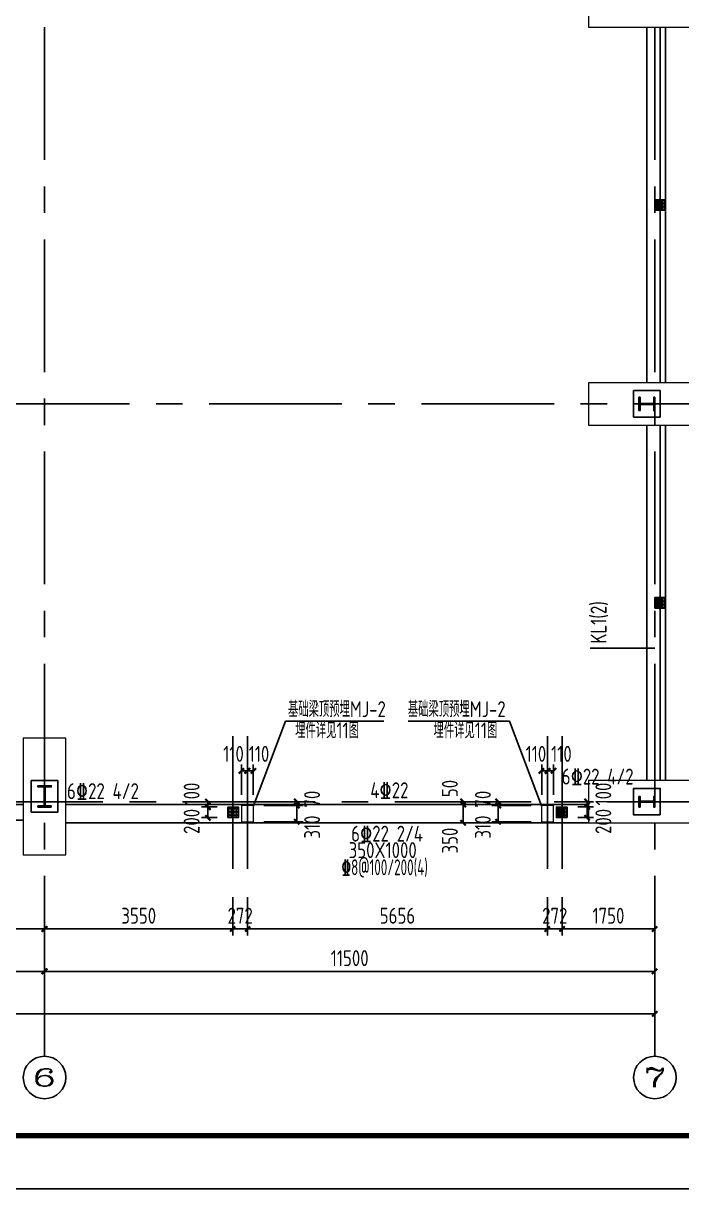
# Model space of a CAD drawing. Header units: millimetres. Extents: x 865490 to 879904, y 39442 to 44891.
# Drawn here: x 869189.2 to 869313.2, y 39450.4 to 39670.1 of the extents above; entities that cross this region are included whole.
import ezdxf
from ezdxf.enums import TextEntityAlignment as Align

# ---------------------------------------------------------------- set-up
doc = ezdxf.new("R2010")
doc.units = ezdxf.units.MM
doc.header["$LTSCALE"] = 1000
doc.header["$MEASUREMENT"] = 0
doc.linetypes.add('CENTER', pattern=[2, 1.25, -0.25, 0.25, -0.25])
doc.linetypes.add('DOTE', pattern=[2.42, 2, -0.2, 0.02, -0.2])
for name, color, linetype in [('AXIS', 3, 'Continuous'), ('AXIS_TEXT', 7, 'Continuous'), ('DIM', 7, 'Continuous'), ('DOTE', 1, 'DOTE'), ('M_Prof', 2, 'Continuous'), ('尺寸标注', 7, 'Continuous'), ('层14', 2, 'Continuous'), ('标注', 7, 'Continuous'), ('梁', 4, 'Continuous'), ('梁集中标注', 2, 'Continuous')]:
    doc.layers.add(name, color=color, linetype=linetype)
doc.layers.add('承台基础', color=23, linetype='Continuous', lineweight=18)
doc.styles.add('_TCH_AXIS', font='COMPLEX', dxfattribs={"bigfont": 'GBCBIG'})
doc.styles.add('COMPLEX', font='COMPLEX')
doc.styles.add('GBHZ', font='gbenor.shx', dxfattribs={"width": 0.9, "bigfont": 'gbcbig.shx'})
doc.dimstyles.new('Y100', dxfattribs={"dimscale": 0, "dimtxt": 3, "dimasz": 0.01, "dimexe": 1.2, "dimexo": 2, "dimgap": 1, "dimtad": 1, "dimdec": 0, "dimlfac": 100, "dimzin": 0, "dimdsep": 46, "dimtxsty": 'GBHZ', "dimblk": 'DX', "dimcen": 0.09, "dimdle": 1, "dimclrd": 7, "dimclre": 7, "dimclrt": 7, "dimadec": 0, "dimazin": 0, "dimtfac": 1, "dimtdec": 0, "dimtix": 1, "dimtmove": 2, "dimatfit": 3, "dimldrblk": 'DX', "dimfxl": 0, "dimtolj": 1, "dimtzin": 0, "dimarcsym": 0})
pattern_1 = [(0, (-657.64333, 1.7724), (0.15625, 0.3125), [0, -0.3125])]
pattern_2 = [(0, (-293.14333, 1.7724), (0.15625, 0.3125), [0, -0.3125])]

# ---------------------------------------------------------------- blocks, each defined once
blk = doc.blocks.new('_AXISO')
blk.add_circle((0, 0), 0.5)
at = {"layer": 'AXIS_TEXT', "style": 'COMPLEX', "width": 1.041667}
blk.add_attdef('A', text='', height=0.56, dxfattribs=at).set_placement((-0.25, -0.28), (0.25, -0.28), align=Align.FIT)
blk = doc.blocks.new('DX')
at = {"color": 0, "linetype": 'ByBlock', "const_width": 40}
blk.add_lwpolyline([(-54, -51), (46, 49)], dxfattribs=at)
blk = doc.blocks.new('*D390')
at = {"layer": 'Defpoints', "color": 0, "transparency": 16777216}
for p in [(869079.16, 39507.36), (869193.16, 39507.36), (869193.16, 39491.36)]:
    blk.add_point(p, dxfattribs=at)
at = {"layer": 'dim', "color": 7, "lineweight": -2, "transparency": 16777216}
for p, q in [((869079.16, 39505.36), (869079.16, 39490.16)), ((869193.16, 39505.36), (869193.16, 39490.16)), ((869079.17, 39491.36), (869193.15, 39491.36))]:
    blk.add_line(p, q, dxfattribs=at)
at = {"layer": 'dim', "color": 7, "lineweight": -2, "transparency": 16777216, "xscale": 0.01, "yscale": 0.01, "zscale": 0.01, "rotation": 180}
blk.add_blockref('DX', (869079.16, 39491.36), dxfattribs=at)
at = {"layer": 'dim', "color": 7, "lineweight": -2, "transparency": 16777216, "xscale": 0.01, "yscale": 0.01, "zscale": 0.01}
blk.add_blockref('DX', (869193.16, 39491.36), dxfattribs=at)
at = {"layer": 'dim', "color": 7, "transparency": 16777216, "insert": (869136.16, 39493.86), "char_height": 3, "attachment_point": 5, "style": 'GBHZ'}
blk.add_mtext('\\A1;11400', dxfattribs=at)
blk = doc.blocks.new('*D391')
at = {"layer": 'Defpoints', "color": 0, "transparency": 16777216}
for p in [(869193.16, 39507.36), (869308.16, 39507.36), (869308.16, 39491.36)]:
    blk.add_point(p, dxfattribs=at)
at = {"layer": 'dim', "color": 7, "lineweight": -2, "transparency": 16777216}
for p, q in [((869193.16, 39505.36), (869193.16, 39490.16)), ((869308.16, 39505.36), (869308.16, 39490.16)), ((869193.17, 39491.36), (869308.15, 39491.36))]:
    blk.add_line(p, q, dxfattribs=at)
at = {"layer": 'dim', "color": 7, "lineweight": -2, "transparency": 16777216, "xscale": 0.01, "yscale": 0.01, "zscale": 0.01, "rotation": 180}
blk.add_blockref('DX', (869193.16, 39491.36), dxfattribs=at)
at = {"layer": 'dim', "color": 7, "lineweight": -2, "transparency": 16777216, "xscale": 0.01, "yscale": 0.01, "zscale": 0.01}
blk.add_blockref('DX', (869308.16, 39491.36), dxfattribs=at)
at = {"layer": 'dim', "color": 7, "transparency": 16777216, "insert": (869250.66, 39493.86), "char_height": 3, "attachment_point": 5, "style": 'GBHZ'}
blk.add_mtext('\\A1;11500', dxfattribs=at)
blk = doc.blocks.new('*D392')
at = {"layer": 'Defpoints', "color": 0, "transparency": 16777216}
for p in [(868838.16, 39507.36), (869308.16, 39507.36), (868838.16, 39483.36)]:
    blk.add_point(p, dxfattribs=at)
at = {"layer": 'dim', "color": 7, "lineweight": -2, "transparency": 16777216}
for p, q in [((868838.16, 39505.36), (868838.16, 39482.16)), ((869308.16, 39505.36), (869308.16, 39482.16)), ((869308.15, 39483.36), (868838.17, 39483.36))]:
    blk.add_line(p, q, dxfattribs=at)
at = {"layer": 'dim', "color": 7, "lineweight": -2, "transparency": 16777216, "xscale": 0.01, "yscale": 0.01, "zscale": 0.01, "rotation": 180}
blk.add_blockref('DX', (868838.16, 39483.36), dxfattribs=at)
at = {"layer": 'dim', "color": 7, "lineweight": -2, "transparency": 16777216, "xscale": 0.01, "yscale": 0.01, "zscale": 0.01}
blk.add_blockref('DX', (869308.16, 39483.36), dxfattribs=at)
at = {"layer": 'dim', "color": 7, "transparency": 16777216, "insert": (869073.16, 39485.86), "char_height": 3, "attachment_point": 5, "style": 'GBHZ'}
blk.add_mtext('\\A1;47000', dxfattribs=at)
blk = doc.blocks.new('*D1233')
at = {"layer": 'Defpoints', "color": 0, "transparency": 16777216}
for p in [(869231.38, 39507.36), (869287.94, 39507.36), (869287.94, 39499.36)]:
    blk.add_point(p, dxfattribs=at)
at = {"layer": '层14', "color": 7, "lineweight": -2, "transparency": 16777216}
for p, q in [((869231.38, 39505.36), (869231.38, 39498.16)), ((869287.94, 39505.36), (869287.94, 39498.16)), ((869231.39, 39499.36), (869287.93, 39499.36))]:
    blk.add_line(p, q, dxfattribs=at)
at = {"layer": '层14', "color": 7, "lineweight": -2, "transparency": 16777216, "xscale": 0.01, "yscale": 0.01, "zscale": 0.01, "rotation": 180}
blk.add_blockref('DX', (869231.38, 39499.36), dxfattribs=at)
at = {"layer": '层14', "color": 7, "lineweight": -2, "transparency": 16777216, "xscale": 0.01, "yscale": 0.01, "zscale": 0.01}
blk.add_blockref('DX', (869287.94, 39499.36), dxfattribs=at)
at = {"layer": '层14', "color": 7, "transparency": 16777216, "insert": (869259.66, 39501.86), "char_height": 3, "attachment_point": 5, "style": 'GBHZ'}
blk.add_mtext('\\A1;5656', dxfattribs=at)
blk = doc.blocks.new('*D1234')
at = {"layer": 'Defpoints', "color": 0, "transparency": 16777216}
for p in [(869155.16, 39507.36), (869193.16, 39507.36), (869155.16, 39499.36)]:
    blk.add_point(p, dxfattribs=at)
at = {"layer": '层14', "color": 7, "lineweight": -2, "transparency": 16777216}
for p, q in [((869155.16, 39505.36), (869155.16, 39498.16)), ((869193.16, 39505.36), (869193.16, 39498.16)), ((869193.15, 39499.36), (869155.17, 39499.36))]:
    blk.add_line(p, q, dxfattribs=at)
at = {"layer": '层14', "color": 7, "lineweight": -2, "transparency": 16777216, "xscale": 0.01, "yscale": 0.01, "zscale": 0.01, "rotation": 180}
blk.add_blockref('DX', (869155.16, 39499.36), dxfattribs=at)
at = {"layer": '层14', "color": 7, "lineweight": -2, "transparency": 16777216, "xscale": 0.01, "yscale": 0.01, "zscale": 0.01}
blk.add_blockref('DX', (869193.16, 39499.36), dxfattribs=at)
at = {"layer": '层14', "color": 7, "transparency": 16777216, "insert": (869174.16, 39501.86), "char_height": 3, "attachment_point": 5, "style": 'GBHZ'}
blk.add_mtext('\\A1;3800', dxfattribs=at)
blk = doc.blocks.new('*D1335')
at = {"layer": 'Defpoints', "color": 0, "transparency": 16777216}
for p in [(869287.94, 39529.17), (869287.94, 39523.36), (869289.04, 39522.66)]:
    blk.add_point(p, dxfattribs=at)
at = {"layer": '标注', "color": 7, "lineweight": -2, "transparency": 16777216}
for p, q in [((869287.94, 39525.36), (869287.94, 39530.37)), ((869289.04, 39524.66), (869289.04, 39530.37)), ((869287.93, 39529.17), (869287.92, 39529.17)), ((869289.04, 39529.17), (869287.94, 39529.17)), ((869289.05, 39529.17), (869289.06, 39529.17))]:
    blk.add_line(p, q, dxfattribs=at)
at = {"layer": '标注', "color": 7, "lineweight": -2, "transparency": 16777216, "xscale": 0.01, "yscale": 0.01, "zscale": 0.01}
blk.add_blockref('DX', (869287.94, 39529.17), dxfattribs=at)
at = {"layer": '标注', "color": 7, "lineweight": -2, "transparency": 16777216, "xscale": 0.01, "yscale": 0.01, "zscale": 0.01, "rotation": 180}
blk.add_blockref('DX', (869289.04, 39529.17), dxfattribs=at)
at = {"layer": '标注', "color": 7, "transparency": 16777216, "insert": (869290.55, 39532.38), "char_height": 3, "attachment_point": 5, "style": 'GBHZ'}
blk.add_mtext('\\A1;110', dxfattribs=at)
blk = doc.blocks.new('*D1336')
at = {"layer": 'Defpoints', "color": 0, "transparency": 16777216}
for p in [(869287.94, 39529.17), (869286.84, 39522.66), (869287.94, 39523.36)]:
    blk.add_point(p, dxfattribs=at)
at = {"layer": '标注', "color": 7, "lineweight": -2, "transparency": 16777216}
for p, q in [((869286.84, 39524.66), (869286.84, 39530.37)), ((869287.94, 39525.36), (869287.94, 39530.37)), ((869286.83, 39529.17), (869286.82, 39529.17)), ((869286.84, 39529.17), (869287.94, 39529.17)), ((869287.95, 39529.17), (869287.96, 39529.17))]:
    blk.add_line(p, q, dxfattribs=at)
at = {"layer": '标注', "color": 7, "lineweight": -2, "transparency": 16777216, "xscale": 0.01, "yscale": 0.01, "zscale": 0.01}
blk.add_blockref('DX', (869286.84, 39529.17), dxfattribs=at)
at = {"layer": '标注', "color": 7, "lineweight": -2, "transparency": 16777216, "xscale": 0.01, "yscale": 0.01, "zscale": 0.01, "rotation": 180}
blk.add_blockref('DX', (869287.94, 39529.17), dxfattribs=at)
at = {"layer": '标注', "color": 7, "transparency": 16777216, "insert": (869285.75, 39532.38), "char_height": 3, "attachment_point": 5, "style": 'GBHZ'}
blk.add_mtext('\\A1;110', dxfattribs=at)
blk = doc.blocks.new('*D1337')
at = {"layer": 'Defpoints', "color": 0, "transparency": 16777216}
for p in [(869278.63, 39522.66), (869286.84, 39522.66), (869286.84, 39519.56)]:
    blk.add_point(p, dxfattribs=at)
at = {"layer": '标注', "color": 7, "lineweight": -2, "transparency": 16777216}
for p, q in [((869284.84, 39522.66), (869277.43, 39522.66)), ((869278.63, 39519.57), (869278.63, 39522.65)), ((869284.84, 39519.56), (869277.43, 39519.56))]:
    blk.add_line(p, q, dxfattribs=at)
at = {"layer": '标注', "color": 7, "lineweight": -2, "transparency": 16777216, "xscale": 0.01, "yscale": 0.01, "zscale": 0.01}
for p, rotation in [((869278.63, 39522.66), 90), ((869278.63, 39519.56), 270)]:
    blk.add_blockref('DX', p, dxfattribs=dict(at, rotation=rotation))
at = {"layer": '标注', "color": 7, "transparency": 16777216, "insert": (869275.75, 39518.58), "char_height": 3, "attachment_point": 5, "rotation": 90, "style": 'GBHZ'}
blk.add_mtext('\\A1;310', dxfattribs=at)
blk = doc.blocks.new('*D1338')
at = {"layer": 'Defpoints', "color": 0, "transparency": 16777216}
for p in [(869278.63, 39523.36), (869286.84, 39522.66), (869286.85, 39523.36)]:
    blk.add_point(p, dxfattribs=at)
at = {"layer": '标注', "color": 7, "lineweight": -2, "transparency": 16777216}
for p, q in [((869284.85, 39523.36), (869277.43, 39523.36)), ((869284.84, 39522.66), (869277.43, 39522.66)), ((869278.63, 39523.37), (869278.63, 39523.38)), ((869278.63, 39522.66), (869278.63, 39523.36)), ((869278.63, 39522.65), (869278.63, 39522.64))]:
    blk.add_line(p, q, dxfattribs=at)
at = {"layer": '标注', "color": 7, "lineweight": -2, "transparency": 16777216, "xscale": 0.01, "yscale": 0.01, "zscale": 0.01}
for p, rotation in [((869278.63, 39523.36), 270), ((869278.63, 39522.66), 90)]:
    blk.add_blockref('DX', p, dxfattribs=dict(at, rotation=rotation))
at = {"layer": '标注', "color": 7, "transparency": 16777216, "insert": (869275.75, 39523.84), "char_height": 3, "attachment_point": 5, "rotation": 90, "style": 'GBHZ'}
blk.add_mtext('\\A1;70', dxfattribs=at)
blk = doc.blocks.new('*D1339')
at = {"layer": 'Defpoints', "color": 0, "transparency": 16777216}
for p in [(869291.63, 39522.36), (869295.38, 39522.36), (869291.63, 39520.36)]:
    blk.add_point(p, dxfattribs=at)
at = {"layer": '标注', "color": 7, "lineweight": -2, "transparency": 16777216}
for p, q in [((869293.63, 39522.36), (869296.58, 39522.36)), ((869295.38, 39522.37), (869295.38, 39522.38)), ((869295.38, 39520.36), (869295.38, 39522.36)), ((869293.63, 39520.36), (869296.58, 39520.36)), ((869295.38, 39520.35), (869295.38, 39520.34))]:
    blk.add_line(p, q, dxfattribs=at)
at = {"layer": '标注', "color": 7, "lineweight": -2, "transparency": 16777216, "xscale": 0.01, "yscale": 0.01, "zscale": 0.01}
for p, rotation in [((869295.38, 39522.36), 270), ((869295.38, 39520.36), 90)]:
    blk.add_blockref('DX', p, dxfattribs=dict(at, rotation=rotation))
at = {"layer": '标注', "color": 7, "transparency": 16777216, "insert": (869298.45, 39519.64), "char_height": 3, "attachment_point": 5, "rotation": 90, "style": 'GBHZ'}
blk.add_mtext('\\A1;200', dxfattribs=at)
blk = doc.blocks.new('*D1340')
at = {"layer": 'Defpoints', "color": 0, "transparency": 16777216}
for p in [(869291.63, 39523.36), (869291.63, 39522.36), (869295.38, 39522.36)]:
    blk.add_point(p, dxfattribs=at)
at = {"layer": '标注', "color": 7, "lineweight": -2, "transparency": 16777216}
for p, q in [((869293.63, 39523.36), (869296.58, 39523.36)), ((869293.63, 39522.36), (869296.58, 39522.36)), ((869295.38, 39523.37), (869295.38, 39523.38)), ((869295.38, 39523.36), (869295.38, 39522.36)), ((869295.38, 39522.35), (869295.38, 39522.34))]:
    blk.add_line(p, q, dxfattribs=at)
at = {"layer": '标注', "color": 7, "lineweight": -2, "transparency": 16777216, "xscale": 0.01, "yscale": 0.01, "zscale": 0.01}
for p, rotation in [((869295.38, 39523.36), 270), ((869295.38, 39522.36), 90)]:
    blk.add_blockref('DX', p, dxfattribs=dict(at, rotation=rotation))
at = {"layer": '标注', "color": 7, "transparency": 16777216, "insert": (869298.45, 39524.8), "char_height": 3, "attachment_point": 5, "rotation": 90, "style": 'GBHZ'}
blk.add_mtext('\\A1;100', dxfattribs=at)
blk = doc.blocks.new('*D1341')
at = {"layer": 'Defpoints', "color": 0, "transparency": 16777216}
for p in [(869287.94, 39507.36), (869290.66, 39507.36), (869290.66, 39499.36)]:
    blk.add_point(p, dxfattribs=at)
at = {"layer": '层14', "color": 7, "lineweight": -2, "transparency": 16777216}
for p, q in [((869287.94, 39505.36), (869287.94, 39498.16)), ((869290.66, 39505.36), (869290.66, 39498.16)), ((869287.93, 39499.36), (869287.92, 39499.36)), ((869287.94, 39499.36), (869290.66, 39499.36)), ((869290.67, 39499.36), (869290.68, 39499.36))]:
    blk.add_line(p, q, dxfattribs=at)
at = {"layer": '层14', "color": 7, "lineweight": -2, "transparency": 16777216, "xscale": 0.01, "yscale": 0.01, "zscale": 0.01}
blk.add_blockref('DX', (869287.94, 39499.36), dxfattribs=at)
at = {"layer": '层14', "color": 7, "lineweight": -2, "transparency": 16777216, "xscale": 0.01, "yscale": 0.01, "zscale": 0.01, "rotation": 180}
blk.add_blockref('DX', (869290.66, 39499.36), dxfattribs=at)
at = {"layer": '层14', "color": 7, "transparency": 16777216, "insert": (869289.3, 39501.86), "char_height": 3, "attachment_point": 5, "style": 'GBHZ'}
blk.add_mtext('\\A1;272', dxfattribs=at)
blk = doc.blocks.new('*D1342')
at = {"layer": 'Defpoints', "color": 0, "transparency": 16777216}
for p in [(869290.66, 39507.36), (869308.16, 39507.36), (869308.16, 39499.36)]:
    blk.add_point(p, dxfattribs=at)
at = {"layer": '层14', "color": 7, "lineweight": -2, "transparency": 16777216}
for p, q in [((869290.66, 39505.36), (869290.66, 39498.16)), ((869308.16, 39505.36), (869308.16, 39498.16)), ((869290.67, 39499.36), (869308.15, 39499.36))]:
    blk.add_line(p, q, dxfattribs=at)
at = {"layer": '层14', "color": 7, "lineweight": -2, "transparency": 16777216, "xscale": 0.01, "yscale": 0.01, "zscale": 0.01, "rotation": 180}
blk.add_blockref('DX', (869290.66, 39499.36), dxfattribs=at)
at = {"layer": '层14', "color": 7, "lineweight": -2, "transparency": 16777216, "xscale": 0.01, "yscale": 0.01, "zscale": 0.01}
blk.add_blockref('DX', (869308.16, 39499.36), dxfattribs=at)
at = {"layer": '层14', "color": 7, "transparency": 16777216, "insert": (869299.41, 39501.86), "char_height": 3, "attachment_point": 5, "style": 'GBHZ'}
blk.add_mtext('\\A1;1750', dxfattribs=at)
blk = doc.blocks.new('*D1343')
at = {"layer": 'Defpoints', "color": 0, "transparency": 16777216}
for p in [(869231.38, 39529.17), (869230.28, 39522.66), (869231.38, 39523.36)]:
    blk.add_point(p, dxfattribs=at)
at = {"layer": '标注', "color": 7, "lineweight": -2, "transparency": 16777216}
for p, q in [((869230.28, 39524.66), (869230.28, 39530.37)), ((869231.38, 39525.36), (869231.38, 39530.37)), ((869230.27, 39529.17), (869230.26, 39529.17)), ((869230.28, 39529.17), (869231.38, 39529.17)), ((869231.39, 39529.17), (869231.4, 39529.17))]:
    blk.add_line(p, q, dxfattribs=at)
at = {"layer": '标注', "color": 7, "lineweight": -2, "transparency": 16777216, "xscale": 0.01, "yscale": 0.01, "zscale": 0.01}
blk.add_blockref('DX', (869230.28, 39529.17), dxfattribs=at)
at = {"layer": '标注', "color": 7, "lineweight": -2, "transparency": 16777216, "xscale": 0.01, "yscale": 0.01, "zscale": 0.01, "rotation": 180}
blk.add_blockref('DX', (869231.38, 39529.17), dxfattribs=at)
at = {"layer": '标注', "color": 7, "transparency": 16777216, "insert": (869228.77, 39532.38), "char_height": 3, "attachment_point": 5, "style": 'GBHZ'}
blk.add_mtext('\\A1;110', dxfattribs=at)
blk = doc.blocks.new('*D1344')
at = {"layer": 'Defpoints', "color": 0, "transparency": 16777216}
for p in [(869231.38, 39529.17), (869231.38, 39523.36), (869232.48, 39522.66)]:
    blk.add_point(p, dxfattribs=at)
at = {"layer": '标注', "color": 7, "lineweight": -2, "transparency": 16777216}
for p, q in [((869231.38, 39525.36), (869231.38, 39530.37)), ((869232.48, 39524.66), (869232.48, 39530.37)), ((869231.37, 39529.17), (869231.36, 39529.17)), ((869232.48, 39529.17), (869231.38, 39529.17)), ((869232.49, 39529.17), (869232.5, 39529.17))]:
    blk.add_line(p, q, dxfattribs=at)
at = {"layer": '标注', "color": 7, "lineweight": -2, "transparency": 16777216, "xscale": 0.01, "yscale": 0.01, "zscale": 0.01}
blk.add_blockref('DX', (869231.38, 39529.17), dxfattribs=at)
at = {"layer": '标注', "color": 7, "lineweight": -2, "transparency": 16777216, "xscale": 0.01, "yscale": 0.01, "zscale": 0.01, "rotation": 180}
blk.add_blockref('DX', (869232.48, 39529.17), dxfattribs=at)
at = {"layer": '标注', "color": 7, "transparency": 16777216, "insert": (869233.57, 39532.38), "char_height": 3, "attachment_point": 5, "style": 'GBHZ'}
blk.add_mtext('\\A1;110', dxfattribs=at)
blk = doc.blocks.new('*D1345')
at = {"layer": 'Defpoints', "color": 0, "transparency": 16777216}
for p in [(869232.48, 39522.66), (869240.69, 39522.66), (869232.48, 39519.56)]:
    blk.add_point(p, dxfattribs=at)
at = {"layer": '标注', "color": 7, "lineweight": -2, "transparency": 16777216}
for p, q in [((869234.48, 39522.66), (869241.89, 39522.66)), ((869240.69, 39519.57), (869240.69, 39522.65)), ((869234.48, 39519.56), (869241.89, 39519.56))]:
    blk.add_line(p, q, dxfattribs=at)
at = {"layer": '标注', "color": 7, "lineweight": -2, "transparency": 16777216, "xscale": 0.01, "yscale": 0.01, "zscale": 0.01}
for p, rotation in [((869240.69, 39522.66), 90), ((869240.69, 39519.56), 270)]:
    blk.add_blockref('DX', p, dxfattribs=dict(at, rotation=rotation))
at = {"layer": '标注', "color": 7, "transparency": 16777216, "insert": (869243.58, 39518.58), "char_height": 3, "attachment_point": 5, "rotation": 90, "style": 'GBHZ'}
blk.add_mtext('\\A1;310', dxfattribs=at)
blk = doc.blocks.new('*D1346')
at = {"layer": 'Defpoints', "color": 0, "transparency": 16777216}
for p in [(869232.47, 39523.36), (869232.48, 39522.66), (869240.69, 39523.36)]:
    blk.add_point(p, dxfattribs=at)
at = {"layer": '标注', "color": 7, "lineweight": -2, "transparency": 16777216}
for p, q in [((869234.47, 39523.36), (869241.89, 39523.36)), ((869234.48, 39522.66), (869241.89, 39522.66)), ((869240.69, 39523.37), (869240.69, 39523.38)), ((869240.69, 39522.66), (869240.69, 39523.36)), ((869240.69, 39522.65), (869240.69, 39522.64))]:
    blk.add_line(p, q, dxfattribs=at)
at = {"layer": '标注', "color": 7, "lineweight": -2, "transparency": 16777216, "xscale": 0.01, "yscale": 0.01, "zscale": 0.01}
for p, rotation in [((869240.69, 39523.36), 270), ((869240.69, 39522.66), 90)]:
    blk.add_blockref('DX', p, dxfattribs=dict(at, rotation=rotation))
at = {"layer": '标注', "color": 7, "transparency": 16777216, "insert": (869243.58, 39523.84), "char_height": 3, "attachment_point": 5, "rotation": 90, "style": 'GBHZ'}
blk.add_mtext('\\A1;70', dxfattribs=at)
blk = doc.blocks.new('*D1347')
at = {"layer": 'Defpoints', "color": 0, "transparency": 16777216}
for p in [(869223.94, 39522.36), (869227.69, 39522.36), (869227.69, 39520.36)]:
    blk.add_point(p, dxfattribs=at)
at = {"layer": '标注', "color": 7, "lineweight": -2, "transparency": 16777216}
for p, q in [((869225.69, 39522.36), (869222.74, 39522.36)), ((869223.94, 39522.37), (869223.94, 39522.38)), ((869223.94, 39520.36), (869223.94, 39522.36)), ((869225.69, 39520.36), (869222.74, 39520.36)), ((869223.94, 39520.35), (869223.94, 39520.34))]:
    blk.add_line(p, q, dxfattribs=at)
at = {"layer": '标注', "color": 7, "lineweight": -2, "transparency": 16777216, "xscale": 0.01, "yscale": 0.01, "zscale": 0.01}
for p, rotation in [((869223.94, 39522.36), 270), ((869223.94, 39520.36), 90)]:
    blk.add_blockref('DX', p, dxfattribs=dict(at, rotation=rotation))
at = {"layer": '标注', "color": 7, "transparency": 16777216, "insert": (869220.87, 39519.64), "char_height": 3, "attachment_point": 5, "rotation": 90, "style": 'GBHZ'}
blk.add_mtext('\\A1;200', dxfattribs=at)
blk = doc.blocks.new('*D1348')
at = {"layer": 'Defpoints', "color": 0, "transparency": 16777216}
for p in [(869223.94, 39522.36), (869227.69, 39523.36), (869227.69, 39522.36)]:
    blk.add_point(p, dxfattribs=at)
at = {"layer": '标注', "color": 7, "lineweight": -2, "transparency": 16777216}
for p, q in [((869225.69, 39523.36), (869222.74, 39523.36)), ((869225.69, 39522.36), (869222.74, 39522.36)), ((869223.94, 39523.37), (869223.94, 39523.38)), ((869223.94, 39523.36), (869223.94, 39522.36)), ((869223.94, 39522.35), (869223.94, 39522.34))]:
    blk.add_line(p, q, dxfattribs=at)
at = {"layer": '标注', "color": 7, "lineweight": -2, "transparency": 16777216, "xscale": 0.01, "yscale": 0.01, "zscale": 0.01}
for p, rotation in [((869223.94, 39523.36), 270), ((869223.94, 39522.36), 90)]:
    blk.add_blockref('DX', p, dxfattribs=dict(at, rotation=rotation))
at = {"layer": '标注', "color": 7, "transparency": 16777216, "insert": (869220.87, 39524.8), "char_height": 3, "attachment_point": 5, "rotation": 90, "style": 'GBHZ'}
blk.add_mtext('\\A1;100', dxfattribs=at)
blk = doc.blocks.new('*D1349')
at = {"layer": 'Defpoints', "color": 0, "transparency": 16777216}
for p in [(869228.66, 39507.36), (869231.38, 39507.36), (869228.66, 39499.36)]:
    blk.add_point(p, dxfattribs=at)
at = {"layer": '层14', "color": 7, "lineweight": -2, "transparency": 16777216}
for p, q in [((869228.66, 39505.36), (869228.66, 39498.16)), ((869231.38, 39505.36), (869231.38, 39498.16)), ((869228.65, 39499.36), (869228.64, 39499.36)), ((869231.38, 39499.36), (869228.66, 39499.36)), ((869231.39, 39499.36), (869231.4, 39499.36))]:
    blk.add_line(p, q, dxfattribs=at)
at = {"layer": '层14', "color": 7, "lineweight": -2, "transparency": 16777216, "xscale": 0.01, "yscale": 0.01, "zscale": 0.01}
blk.add_blockref('DX', (869228.66, 39499.36), dxfattribs=at)
at = {"layer": '层14', "color": 7, "lineweight": -2, "transparency": 16777216, "xscale": 0.01, "yscale": 0.01, "zscale": 0.01, "rotation": 180}
blk.add_blockref('DX', (869231.38, 39499.36), dxfattribs=at)
at = {"layer": '层14', "color": 7, "transparency": 16777216, "insert": (869230.02, 39501.86), "char_height": 3, "attachment_point": 5, "style": 'GBHZ'}
blk.add_mtext('\\A1;272', dxfattribs=at)
blk = doc.blocks.new('*D1350')
at = {"layer": 'Defpoints', "color": 0, "transparency": 16777216}
for p in [(869193.16, 39507.36), (869228.66, 39507.36), (869193.16, 39499.36)]:
    blk.add_point(p, dxfattribs=at)
at = {"layer": '层14', "color": 7, "lineweight": -2, "transparency": 16777216}
for p, q in [((869193.16, 39505.36), (869193.16, 39498.16)), ((869228.66, 39505.36), (869228.66, 39498.16)), ((869228.65, 39499.36), (869193.17, 39499.36))]:
    blk.add_line(p, q, dxfattribs=at)
at = {"layer": '层14', "color": 7, "lineweight": -2, "transparency": 16777216, "xscale": 0.01, "yscale": 0.01, "zscale": 0.01, "rotation": 180}
blk.add_blockref('DX', (869193.16, 39499.36), dxfattribs=at)
at = {"layer": '层14', "color": 7, "lineweight": -2, "transparency": 16777216, "xscale": 0.01, "yscale": 0.01, "zscale": 0.01}
blk.add_blockref('DX', (869228.66, 39499.36), dxfattribs=at)
at = {"layer": '层14', "color": 7, "transparency": 16777216, "insert": (869210.91, 39501.86), "char_height": 3, "attachment_point": 5, "style": 'GBHZ'}
blk.add_mtext('\\A1;3550', dxfattribs=at)
blk = doc.blocks.new('*D2253')
at = {"layer": 'Defpoints', "color": 0, "transparency": 16777216}
for p in [(869264.55, 39522.86), (869272.03, 39522.86), (869264.55, 39519.36)]:
    blk.add_point(p, dxfattribs=at)
at = {"layer": '梁', "color": 7, "lineweight": -2, "transparency": 16777216}
for p, q in [((869266.55, 39522.86), (869273.23, 39522.86)), ((869272.03, 39519.37), (869272.03, 39522.85)), ((869266.55, 39519.36), (869273.23, 39519.36))]:
    blk.add_line(p, q, dxfattribs=at)
at = {"layer": '梁', "color": 7, "lineweight": -2, "transparency": 16777216, "xscale": 0.01, "yscale": 0.01, "zscale": 0.01}
for p, rotation in [((869272.03, 39522.86), 90), ((869272.03, 39519.36), 270)]:
    blk.add_blockref('DX', p, dxfattribs=dict(at, rotation=rotation))
at = {"layer": '梁', "color": 7, "transparency": 16777216, "insert": (869269.53, 39516.03), "char_height": 3, "attachment_point": 5, "rotation": 90, "style": 'GBHZ'}
blk.add_mtext('\\A1;350', dxfattribs=at)
blk = doc.blocks.new('*D2254')
at = {"layer": 'Defpoints', "color": 0, "transparency": 16777216}
for p in [(869264.55, 39523.36), (869264.55, 39522.86), (869272.03, 39523.36)]:
    blk.add_point(p, dxfattribs=at)
at = {"layer": '梁', "color": 7, "lineweight": -2, "transparency": 16777216}
for p, q in [((869266.55, 39523.36), (869273.23, 39523.36)), ((869266.55, 39522.86), (869273.23, 39522.86)), ((869272.03, 39523.37), (869272.03, 39523.38)), ((869272.03, 39522.86), (869272.03, 39523.36)), ((869272.03, 39522.85), (869272.03, 39522.84))]:
    blk.add_line(p, q, dxfattribs=at)
at = {"layer": '梁', "color": 7, "lineweight": -2, "transparency": 16777216, "xscale": 0.01, "yscale": 0.01, "zscale": 0.01}
for p, rotation in [((869272.03, 39523.36), 270), ((869272.03, 39522.86), 90)]:
    blk.add_blockref('DX', p, dxfattribs=dict(at, rotation=rotation))
at = {"layer": '梁', "color": 7, "transparency": 16777216, "insert": (869269.53, 39525.84), "char_height": 3, "attachment_point": 5, "rotation": 90, "style": 'GBHZ'}
blk.add_mtext('\\A1;50', dxfattribs=at)

msp = doc.modelspace()

# ---------------------------------------------------------------- hatches: boundary and pattern name
at = {"layer": '层14'}
h = msp.add_hatch(dxfattribs=at)
h.set_pattern_fill('DOTS', color=256, scale=5)
h.set_pattern_definition(pattern_1)
h.paths.add_polyline_path([(869310.161, 39634.858), (869308.161, 39634.858), (869308.161, 39636.858), (869310.161, 39636.858)])
h = msp.add_hatch(dxfattribs=at)
h.set_pattern_fill('DOTS', color=256, scale=5)
h.set_pattern_definition(pattern_1)
h.paths.add_polyline_path([(869310.161, 39559.858), (869308.161, 39559.858), (869308.161, 39561.858), (869310.161, 39561.858)])
h = msp.add_hatch(dxfattribs=at)
h.set_pattern_fill('DOTS', color=256, scale=5)
h.set_pattern_definition(pattern_2)
h.paths.add_polyline_path([(869227.701, 39522.358), (869229.701, 39522.358), (869229.701, 39520.358), (869227.701, 39520.358)])
h = msp.add_hatch(dxfattribs=at)
h.set_pattern_fill('DOTS', color=256, scale=5)
h.set_pattern_definition(pattern_2)
h.paths.add_polyline_path([(869291.621, 39522.358), (869289.621, 39522.358), (869289.621, 39520.358), (869291.621, 39520.358)])

# ---------------------------------------------------------------- linework, layer by layer
msp.add_line((869583.883, 39450.4), (868742.883, 39450.4))
at = {"color": 0, "const_width": 1}
msp.add_lwpolyline([(869573.883, 39460.4), (868767.883, 39460.4), (868767.883, 40034.4), (869573.883, 40034.4)], close=True, dxfattribs=at)
for points in [[(869309.161, 39595.858), (869304.161, 39595.858), (869304.161, 39600.858), (869309.161, 39600.858)], [(869190.661, 39521.358), (869190.661, 39527.358), (869195.661, 39527.358), (869195.661, 39521.358)], [(869309.161, 39520.858), (869304.161, 39520.858), (869304.161, 39525.858), (869309.161, 39525.858)]]:
    msp.add_lwpolyline(points, close=True)
at = {"layer": 'AXIS', "color": 0}
for p, q in [((869193.161, 39507.358), (869193.161, 39475.358)), ((869308.161, 39507.358), (869308.161, 39475.358))]:
    msp.add_line(p, q, dxfattribs=at)
at = {"layer": 'DOTE', "linetype": 'CENTER', "ltscale": 0.02}
for p, q in [((869193.161, 39989.358), (869193.161, 39507.358)), ((869308.161, 39989.358), (869308.161, 39507.358)), ((868824.161, 39598.358), (869324.161, 39598.358)), ((869228.661, 39535.725), (869228.661, 39507.358)), ((869231.381, 39535.725), (869231.381, 39507.358)), ((869287.941, 39535.725), (869287.941, 39507.358)), ((869290.661, 39535.725), (869290.661, 39507.358)), ((869324.161, 39523.358), (868824.161, 39523.358))]:
    msp.add_line(p, q, dxfattribs=at)
at = {"layer": 'M_Prof'}
for points in [[(869308.161, 39599.608), (869308.161, 39597.108), (869307.961, 39597.108), (869307.961, 39598.268), (869305.361, 39598.268), (869305.361, 39597.108), (869305.161, 39597.108), (869305.161, 39599.608), (869305.361, 39599.608), (869305.361, 39598.448), (869307.961, 39598.448), (869307.961, 39599.608)], [(869194.411, 39522.358), (869191.911, 39522.358), (869191.911, 39522.558), (869193.071, 39522.558), (869193.071, 39526.158), (869191.911, 39526.158), (869191.911, 39526.358), (869194.411, 39526.358), (869194.411, 39526.158), (869193.251, 39526.158), (869193.251, 39522.558), (869194.411, 39522.558)], [(869308.161, 39524.358), (869308.161, 39522.358), (869307.961, 39522.358), (869307.961, 39523.268), (869305.361, 39523.268), (869305.361, 39522.358), (869305.161, 39522.358), (869305.161, 39524.358), (869305.361, 39524.358), (869305.361, 39523.448), (869307.961, 39523.448), (869307.961, 39524.358)]]:
    msp.add_lwpolyline(points, close=True, dxfattribs=at)
at = {"layer": '尺寸标注', "color": 6, "linetype": 'ByBlock', "const_width": 0.25}
for points in [[(869230.281, 39519.558), (869232.481, 39519.558), (869232.481, 39522.658), (869230.281, 39522.658), (869230.281, 39519.558)], [(869289.041, 39519.558), (869286.841, 39519.558), (869286.841, 39522.658), (869289.041, 39522.658), (869289.041, 39519.558)]]:
    msp.add_lwpolyline(points, dxfattribs=at)
at = {"layer": '层14'}
for points in [[(869310.161, 39634.858), (869308.161, 39634.858), (869308.161, 39636.858), (869310.161, 39636.858)], [(869310.161, 39559.858), (869308.161, 39559.858), (869308.161, 39561.858), (869310.161, 39561.858)], [(869227.701, 39520.358), (869229.701, 39520.358), (869229.701, 39522.358), (869227.701, 39522.358)], [(869291.621, 39520.358), (869289.621, 39520.358), (869289.621, 39522.358), (869291.621, 39522.358)]]:
    msp.add_lwpolyline(points, close=True, dxfattribs=at)
at = {"layer": '承台基础', "color": 2, "ltscale": 0.006}
for points in [[(869295.661, 39669.358), (869317.661, 39669.358), (869317.661, 39677.358), (869295.661, 39677.358)], [(869295.661, 39594.358), (869317.661, 39594.358), (869317.661, 39602.358), (869295.661, 39602.358)], [(869197.161, 39513.358), (869197.161, 39535.358), (869189.161, 39535.358), (869189.161, 39513.358)], [(869295.661, 39519.358), (869317.661, 39519.358), (869317.661, 39527.358), (869295.661, 39527.358)]]:
    msp.add_lwpolyline(points, close=True, dxfattribs=at)
at = {"layer": '标注'}
for p, q in [((869232.51, 39522.608), (869238.576, 39538.549)), ((869238.576, 39538.549), (869257.067, 39538.549)), ((869280.746, 39538.549), (869261.698, 39538.549)), ((869286.811, 39522.608), (869280.746, 39538.549))]:
    msp.add_line(p, q, dxfattribs=at)
at = {"layer": '梁'}
for p, q in [((869306.661, 39602.358), (869306.661, 39669.358)), ((869309.161, 39602.358), (869309.161, 39669.358)), ((869310.161, 39602.358), (869310.161, 39669.358)), ((869306.661, 39527.358), (869306.661, 39594.358)), ((869309.161, 39527.358), (869309.161, 39594.358)), ((869310.161, 39527.358), (869310.161, 39594.358)), ((869084.161, 39522.858), (869189.161, 39522.858)), ((869197.161, 39522.858), (869295.661, 39522.858)), ((869084.161, 39519.858), (869189.161, 39519.858)), ((869197.161, 39519.358), (869295.661, 39519.358)), ((869228.661, 39519.358), (869228.661, 39520.358)), ((869290.661, 39519.358), (869290.661, 39520.358))]:
    msp.add_line(p, q, dxfattribs=at)
at = {"layer": '梁集中标注'}
msp.add_line((869308.161, 39552.331), (869295.954, 39552.331), dxfattribs=at)

# ---------------------------------------------------------------- block references
at = {"layer": 'AXIS', "color": 0}
ref = msp.add_blockref('_AXISO', (869193.161, 39471.358), dxfattribs=dict(at, xscale=8, yscale=8, zscale=8))
ref.add_attrib('A', '6', dxfattribs={"layer": 'AXIS_TEXT', "color": 0, "height": 3.284, "style": '_TCH_AXIS', "width": 2.071429}).set_placement((869190.893, 39469.716), (869195.429, 39469.716), align=Align.FIT)
ref = msp.add_blockref('_AXISO', (869308.161, 39471.358), dxfattribs=dict(at, xscale=8, yscale=8, zscale=8))
ref.add_attrib('A', '7', dxfattribs={"layer": 'AXIS_TEXT', "color": 0, "height": 3.688, "style": '_TCH_AXIS', "width": 1.714286}).set_placement((869306.054, 39469.514), (869310.268, 39469.514), align=Align.FIT)

# ---------------------------------------------------------------- texts
at = {"layer": '梁集中标注', "style": 'GBHZ', "width": 0.9}
msp.add_text('KL1(2)', height=3, rotation=90, dxfattribs=at).set_placement((869299.048, 39553.157))
at = {"layer": '梁集中标注', "style": 'GBHZ'}
for s, width, p in [('基础梁顶预埋MJ-2', 0.9, (869239.03, 39539.306)), ('基础梁顶预埋MJ-2', 0.9, (869261.606, 39539.306)), ('埋件详见11图', 0.9, (869240.378, 39535.308)), ('埋件详见11图', 0.9, (869266.445, 39535.308)), ('6%%13222 4/2', 0.9, (869290.61, 39526.595)), ('6%%13222 4/2', 0.9, (869197.393, 39523.852)), ('4%%13222', 0.9, (869254.542, 39524.015)), ('6%%13222 2/4', 0.9, (869250.925, 39515.829)), ('350X1000', 0.9, (869250.465, 39512.725)), ('%%1328@100/200(4)', 0.7, (869249.12, 39509.492))]:
    msp.add_text(s, height=3, dxfattribs=dict(at, width=width)).set_placement(p)

# ---------------------------------------------------------------- dimensions: what is measured, and where the dimension line sits
at = {"layer": 'dim'}
for base, p1, p2, picture, middle in [((868838.161, 39483.358), (869308.161, 39507.358), (868838.161, 39507.358), '*D392', (869073.161, 39485.858)), ((869193.161, 39491.358), (869079.161, 39507.358), (869193.161, 39507.358), '*D390', (869136.161, 39493.858)), ((869308.161, 39491.358), (869193.161, 39507.358), (869308.161, 39507.358), '*D391', (869250.661, 39493.858))]:
    dim = msp.add_linear_dim(base=base, p1=p1, p2=p2, dimstyle='Y100', override={"dimscale": 1}, dxfattribs=at)
    dim.commit()
    dim.dimension.update_dxf_attribs({"geometry": picture, "text_midpoint": middle})
at = {"layer": '层14'}
for base, p1, p2, picture, middle in [((869155.161, 39499.358), (869193.161, 39507.358), (869155.161, 39507.358), '*D1234', (869174.161, 39501.858)), ((869193.161, 39499.358), (869228.661, 39507.358), (869193.161, 39507.358), '*D1350', (869210.911, 39501.858)), ((869228.661, 39499.358), (869231.381, 39507.358), (869228.661, 39507.358), '*D1349', (869230.021, 39501.858))]:
    dim = msp.add_linear_dim(base=base, p1=p1, p2=p2, angle=180, dimstyle='Y100', override={"dimscale": 1, "dimfxl": 2}, dxfattribs=at)
    dim.commit()
    dim.dimension.update_dxf_attribs({"geometry": picture, "text_midpoint": middle})
for base, p1, p2, picture, middle in [((869287.941, 39499.358), (869231.381, 39507.358), (869287.941, 39507.358), '*D1233', (869259.661, 39501.858)), ((869290.661, 39499.358), (869287.941, 39507.358), (869290.661, 39507.358), '*D1341', (869289.301, 39501.858)), ((869308.161, 39499.358), (869290.661, 39507.358), (869308.161, 39507.358), '*D1342', (869299.411, 39501.858))]:
    dim = msp.add_linear_dim(base=base, p1=p1, p2=p2, dimstyle='Y100', override={"dimscale": 1, "dimfxl": 2}, dxfattribs=at)
    dim.commit()
    dim.dimension.update_dxf_attribs({"geometry": picture, "text_midpoint": middle})
at = {"layer": '标注'}
for base, p1, p2, angle, picture, middle in [((869231.381, 39529.174), (869230.281, 39522.658), (869231.381, 39523.358), 0, '*D1343', (869228.768, 39532.38)), ((869231.381, 39529.174), (869232.481, 39522.658), (869231.381, 39523.358), 180, '*D1344', (869233.574, 39532.38)), ((869287.941, 39529.174), (869286.841, 39522.658), (869287.941, 39523.358), 0, '*D1336', (869285.748, 39532.38)), ((869287.941, 39529.174), (869289.041, 39522.658), (869287.941, 39523.358), 180, '*D1335', (869290.554, 39532.38)), ((869223.939, 39522.358), (869227.69, 39523.358), (869227.69, 39522.358), 270, '*D1348', (869220.872, 39524.802)), ((869295.383, 39522.358), (869291.631, 39523.358), (869291.631, 39522.358), 270, '*D1340', (869298.449, 39524.802)), ((869240.69, 39523.358), (869232.481, 39522.658), (869232.471, 39523.358), 90, '*D1346', (869243.576, 39523.843)), ((869278.632, 39523.358), (869286.841, 39522.658), (869286.851, 39523.358), 90, '*D1338', (869275.745, 39523.843)), ((869223.939, 39522.358), (869227.69, 39520.358), (869227.69, 39522.358), 90, '*D1347', (869220.872, 39519.637)), ((869240.69, 39522.658), (869232.481, 39519.558), (869232.481, 39522.658), 90, '*D1345', (869243.576, 39518.577)), ((869278.632, 39522.658), (869286.841, 39519.558), (869286.841, 39522.658), 90, '*D1337', (869275.745, 39518.577)), ((869295.383, 39522.358), (869291.631, 39520.358), (869291.631, 39522.358), 90, '*D1339', (869298.449, 39519.637))]:
    dim = msp.add_linear_dim(base=base, p1=p1, p2=p2, angle=angle, dimstyle='Y100', override={"dimscale": 1, "dimfxl": 2}, dxfattribs=at)
    dim.commit()
    dim.dimension.update_dxf_attribs({"geometry": picture, "text_midpoint": middle, "dimtype": 160})
at = {"layer": '梁'}
for base, p1, p2, picture, middle in [((869272.031, 39523.358), (869264.548, 39522.858), (869264.548, 39523.358), '*D2254', (869269.526, 39525.843)), ((869272.031, 39522.858), (869264.548, 39519.358), (869264.548, 39522.858), '*D2253', (869269.531, 39516.032))]:
    dim = msp.add_linear_dim(base=base, p1=p1, p2=p2, angle=90, dimstyle='Y100', override={"dimscale": 1, "dimfxl": 2}, dxfattribs=at)
    dim.commit()
    dim.dimension.update_dxf_attribs({"geometry": picture, "text_midpoint": middle, "dimtype": 160})

doc.saveas('drawing.dxf')
